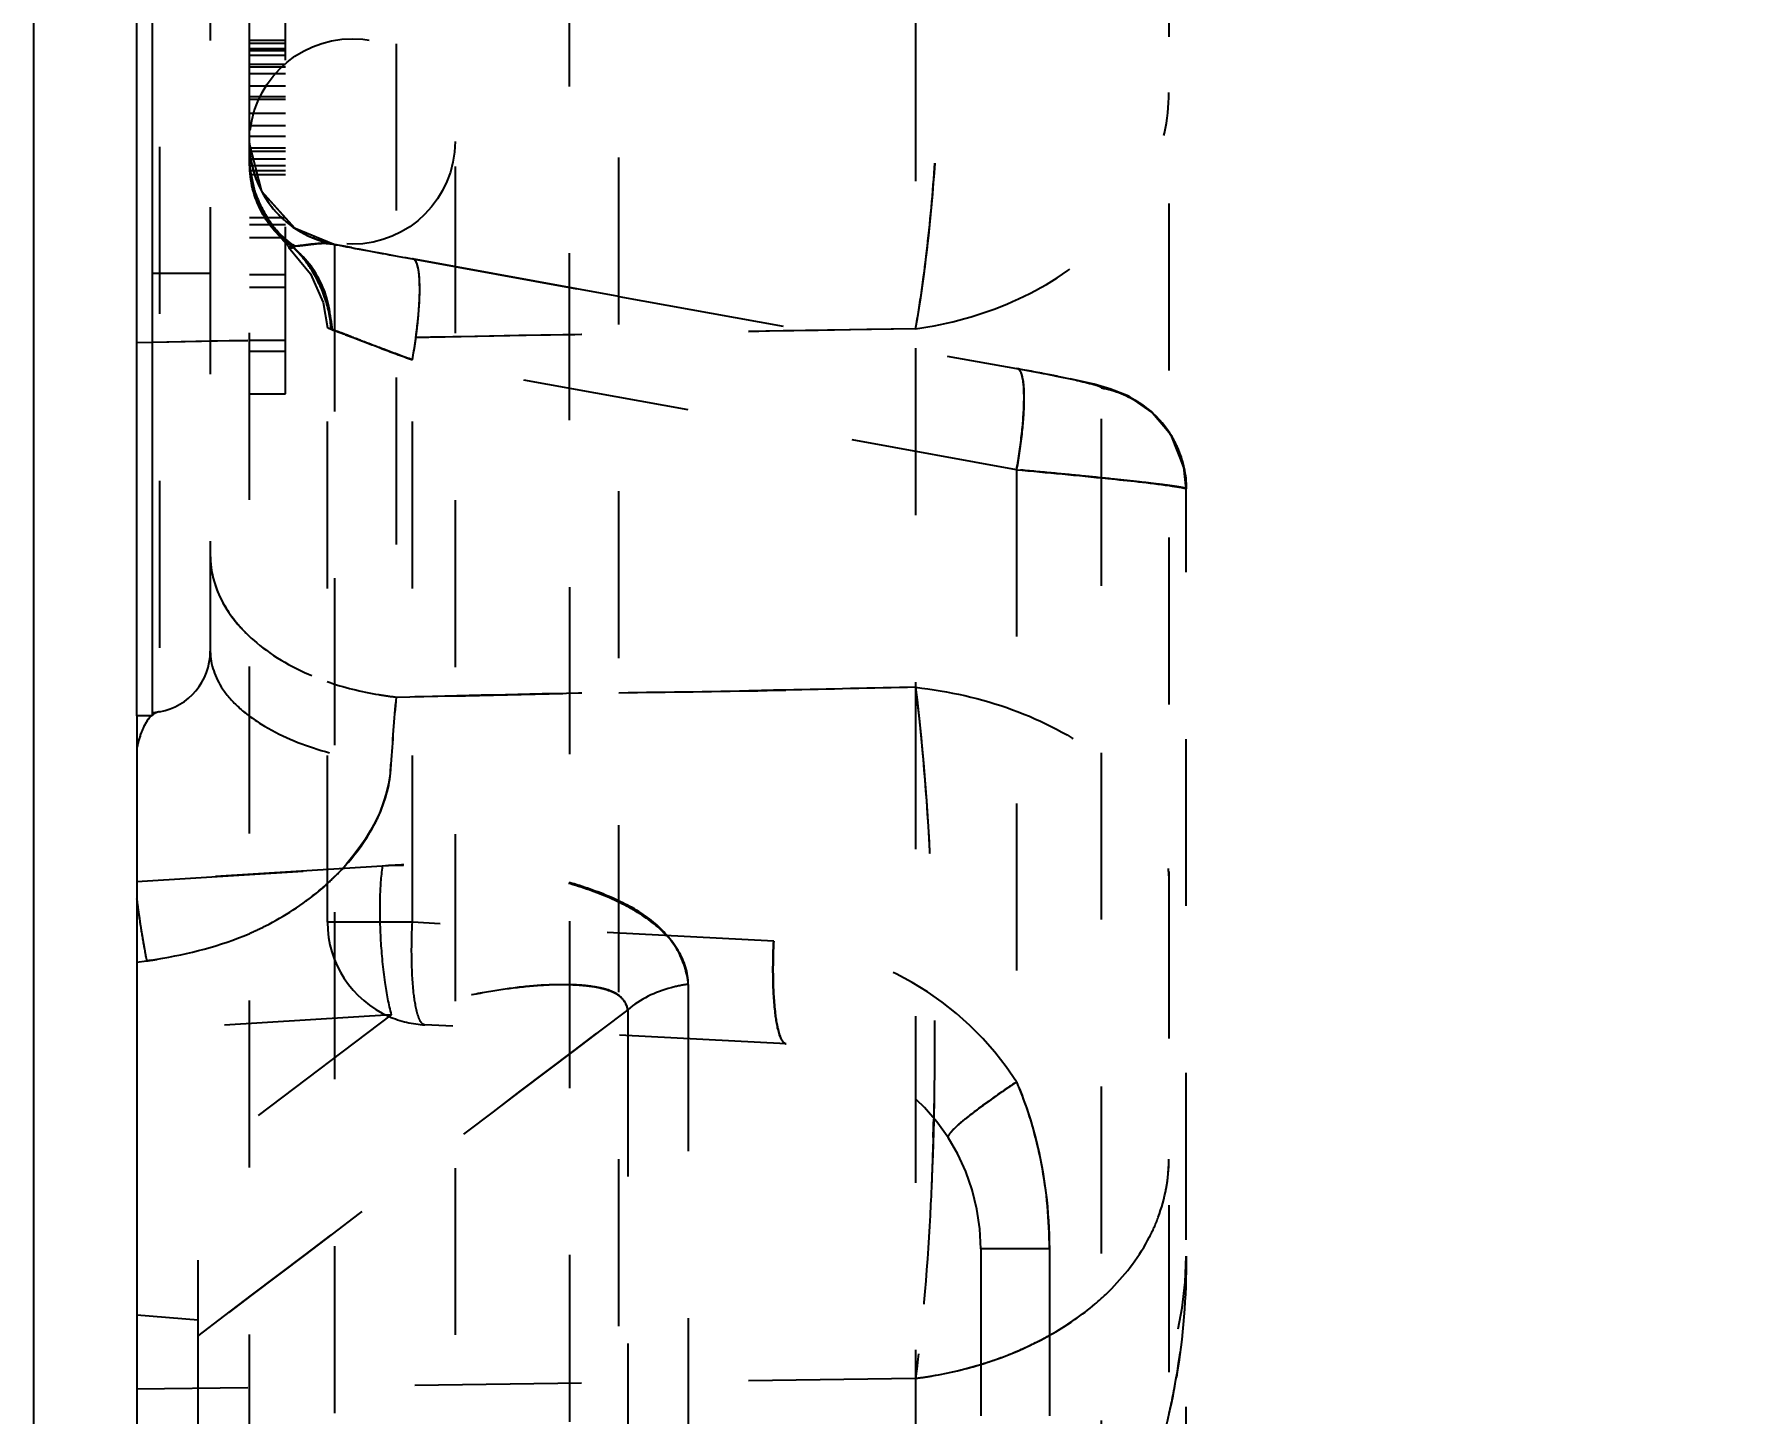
# Model space of a CAD drawing. Header units: millimetres. Extents: x 2141 to 4292, y -4498 to 2648.
# Drawn here: x 3636.41 to 3653.02, y -146.81 to -133.31 of the extents above; entities that cross this region are included whole.
import ezdxf

# ---------------------------------------------------------------- set-up
doc = ezdxf.new("R2010")
doc.units = ezdxf.units.MM
doc.header["$LTSCALE"] = 16.335
doc.header["$PDMODE"] = 3
doc.header["$PDSIZE"] = 0.3125
doc.linetypes.add('HIDDEN', pattern=[0.2, 0.1, -0.1])
doc.layers.get('0').update_dxf_attribs({"linetype": 'CONTINUOUS'})
doc.layers.get('Defpoints').update_dxf_attribs({"linetype": 'CONTINUOUS'})
doc.layers.add('21', color=7, linetype='CONTINUOUS')
doc.styles.get("Standard").update_dxf_attribs({"font": 'txt', "width": 0.8})
doc.dimstyles.get("Standard").update_dxf_attribs({"dimtxt": 0.15625, "dimasz": 0.1875, "dimexe": 0.125, "dimexo": 0.0625, "dimtad": 0, "dimtih": 1, "dimtoh": 1, "dimdsep": 46, "dimtxsty": 'Standard', "dimcen": 0.09, "dimadec": 0, "dimazin": 0, "dimtp": 0.01, "dimtm": 0.01, "dimtfac": 1, "dimtofl": 0, "dimtmove": 0, "dimatfit": 3, "dimfxl": 0, "dimtolj": 1, "dimarcsym": 0})

# ---------------------------------------------------------------- blocks, each defined once
blk = doc.blocks.new('*D31')
at = {"color": 4, "lineweight": -2}
for p, q in [((3636.413, -222.472), (3636.413, -47.587)), ((3644.413, -47.587), (3658.013, -47.587)), ((3706.418, -47.587), (3680.413, -47.587)), ((3714.418, -73.33), (3714.418, -47.587))]:
    blk.add_line(p, q, dxfattribs=at)
at = {"color": 4}
for points in [[(3644.413, -46.254), (3644.413, -48.921), (3636.413, -47.587)], [(3706.418, -46.254), (3706.418, -48.921), (3714.418, -47.587)]]:
    blk.add_solid(points, dxfattribs=at)
at = {"layer": 'Defpoints', "color": 0}
for p in [(3714.418, -47.587), (3714.418, -73.33), (3636.413, -222.472)]:
    blk.add_point(p, dxfattribs=at)
at = {"color": 6, "insert": (3669.213, -47.587), "char_height": 8, "attachment_point": 5}
blk.add_mtext('\\A1;78.01', dxfattribs=at)
blk = doc.blocks.new('*D50')
at = {"color": 4, "lineweight": -2}
blk.add_line((3667.653, -159.258), (3675.159, -162.027), dxfattribs=at)
at = {"color": 4}
blk.add_solid([(3675.62, -160.776), (3674.698, -163.278), (3682.665, -164.795)], dxfattribs=at)
at = {"layer": 'Defpoints', "color": 0}
for p in [(3682.665, -164.795), (3690.17, -167.564)]:
    blk.add_point(p, dxfattribs=at)
at = {"color": 6, "insert": (3656.645, -155.198), "char_height": 8, "attachment_point": 5, "rotation": 339.7526}
blk.add_mtext('\\A1;∅8.00', dxfattribs=at)

msp = doc.modelspace()

# ---------------------------------------------------------------- linework, layer by layer
at = {"layer": '21', "color": 8, "linetype": 'HIDDEN'}
for p, q in [((3641.648, -119.123), (3641.661, -195.088)), ((3642.135, -194.959), (3642.135, -119.623)), ((3638.523, -307.753), (3638.523, -120.925)), ((3637.642, -121.349), (3637.642, -139.943)), ((3638.138, -121.94), (3638.138, -139.352)), ((3645.038, -123.319), (3645.038, -151.627)), ((3639.956, -123.606), (3639.956, -139.8)), ((3647.518, -125.171), (3647.518, -150.024)), ((3638.873, -136.834), (3638.873, -127.847)), ((3638.873, -133.375), (3638.523, -133.375)), ((3638.873, -133.405), (3638.523, -133.405)), ((3638.873, -133.457), (3638.523, -133.457)), ((3638.523, -133.473), (3638.873, -133.473)), ((3638.873, -133.524), (3638.523, -133.524)), ((3638.873, -133.61), (3638.523, -133.61)), ((3638.523, -133.632), (3638.873, -133.632)), ((3638.873, -133.701), (3638.523, -133.701)), ((3638.873, -133.821), (3638.523, -133.821)), ((3638.873, -133.926), (3638.523, -133.926)), ((3638.523, -133.951), (3638.873, -133.951)), ((3638.873, -134.09), (3638.523, -134.09)), ((3638.523, -134.206), (3638.873, -134.206)), ((3638.873, -134.316), (3638.523, -134.316)), ((3638.873, -134.428), (3638.523, -134.428)), ((3638.523, -134.46), (3638.873, -134.46)), ((3638.873, -134.537), (3638.523, -134.537)), ((3638.873, -134.601), (3638.523, -134.601)), ((3638.523, -134.614), (3638.585, -134.91)), ((3638.873, -134.652), (3638.523, -134.652)), ((3640.533, -134.607), (3640.533, -307.753)), ((3638.873, -134.691), (3638.523, -134.691)), ((3638.585, -134.91), (3638.731, -135.196)), ((3638.963, -135.212), (3638.639, -134.851)), ((3638.523, -135.106), (3638.873, -135.106)), ((3638.873, -135.179), (3638.523, -135.179)), ((3638.873, -135.306), (3638.523, -135.306)), ((3638.731, -135.196), (3638.905, -135.395)), ((3638.903, -135.398), (3638.938, -135.393)), ((3638.903, -135.398), (3639.119, -135.66)), ((3638.938, -135.393), (3638.907, -135.397)), ((3639.353, -135.371), (3639.339, -135.368)), ((3639.353, -135.371), (3639.353, -272.822)), ((3639.43, -135.385), (3639.353, -135.371)), ((3639.519, -135.402), (3639.43, -135.385)), ((3638.138, -135.655), (3637.568, -135.655)), ((3638.873, -135.667), (3638.523, -135.667)), ((3639.119, -135.66), (3639.243, -135.94)), ((3641.313, -135.729), (3640.116, -135.512)), ((3640.116, -135.512), (3642.135, -135.879)), ((3638.873, -135.794), (3638.523, -135.794)), ((3642.135, -135.879), (3641.313, -135.729)), ((3639.243, -135.94), (3639.286, -136.186)), ((3642.135, -135.879), (3646.027, -136.586)), ((3638.138, -136.319), (3637.568, -136.33)), ((3638.873, -136.311), (3638.523, -136.311)), ((3639.285, -142.004), (3639.285, -136.186)), ((3638.523, -136.416), (3638.873, -136.416)), ((3640.116, -142.004), (3640.116, -136.501)), ((3646.027, -137.575), (3640.116, -136.501)), ((3646.027, -136.586), (3646.034, -136.586)), ((3646.298, -136.636), (3646.033, -136.587)), ((3646.572, -136.692), (3646.269, -136.631)), ((3646.858, -217.119), (3646.858, -136.775)), ((3638.523, -136.834), (3638.873, -136.834)), ((3646.027, -137.575), (3646.027, -143.566)), ((3647.688, -275.791), (3647.688, -137.764)), ((3637.418, -139.982), (3637.418, -139.943)), ((3637.642, -139.943), (3637.563, -139.957)), ((3637.568, -139.973), (3637.568, -139.982)), ((3639.821, -141.454), (3637.418, -141.603)), ((3637.418, -141.603), (3639.821, -141.454)), ((3640.116, -142.004), (3639.285, -142.004)), ((3643.651, -142.189), (3640.116, -142.004)), ((3637.418, -142.393), (3637.515, -142.381)), ((3642.815, -142.611), (3642.815, -151.541)), ((3639.908, -142.908), (3637.418, -143.064)), ((3639.908, -142.908), (3638.018, -144.343)), ((3642.223, -142.859), (3642.223, -151.761)), ((3643.773, -143.193), (3640.238, -143.007)), ((3645.217, -143.896), (3645.215, -143.956)), ((3638.018, -156.744), (3638.018, -144.343)), ((3645.678, -145.2), (3645.678, -161.099)), ((3646.348, -145.2), (3645.678, -145.2)), ((3646.348, -145.2), (3646.348, -161.125)), ((3637.418, -145.845), (3638.018, -145.892)), ((3645.038, -146.466), (3637.418, -146.573))]:
    msp.add_line(p, q, dxfattribs=at)
at = {"layer": '21', "color": 7, "linetype": 'Continuous'}
for p, q in [((3637.418, -139.943), (3637.418, -121.349)), ((3637.568, -121.31), (3637.568, -139.982)), ((3637.568, -136.33), (3637.418, -136.333)), ((3637.418, -139.982), (3637.418, -158.249)), ((3637.568, -139.982), (3637.418, -139.982))]:
    msp.add_line(p, q, dxfattribs=at)
at = {"layer": '21', "color": 8, "linetype": 'HIDDEN'}
for points in [[(3639.339, -135.368), (3638.969, -135.216), (3638.641, -134.854), (3638.523, -134.382)], [(3647.688, -137.764), (3647.668, -137.564), (3647.549, -137.252), (3647.355, -137.015), (3647.139, -136.864), (3646.951, -136.787), (3646.785, -136.74), (3646.551, -136.687)], [(3647.688, -137.764), (3647.665, -137.55), (3647.54, -137.238), (3647.342, -137.003), (3647.124, -136.857), (3646.939, -136.783), (3646.771, -136.737)]]:
    msp.add_lwpolyline(points, dxfattribs=at)
msp.add_circle((3639.528, -134.364), 1.005, dxfattribs=at)
for centre, radius, start, end in [((3639.527, -134.381), 1.005, 180.033, 260.0061), ((3639.466, -134.567), 0.943, 179.8133, 184.3261), ((3639.312, -134.547), 0.79, 183.2749, 187.5064), ((3639.515, -134.563), 0.992, 184.343, 194.1951), ((3639.569, -134.364), 1.048, 189.2402, 195.5088), ((3639.591, -134.359), 1.07, 195.4725, 206.2117), ((3639.469, -134.431), 0.928, 213.6219, 222.6119), ((3639.558, -134.326), 1.066, 233.7838, 246.8406), ((3655.285, -51.409), 85.46, 259.25574, 259.41772), ((3655.674, -49.316), 87.589, 259.3717, 259.76821), ((3655.564, -49.914), 86.981, 259.41805, 259.76975), ((3709.19, -3932.443), 3796.788, 90.968136, 91.083159), ((3646.684, -137.764), 1.004, 0.0197, 80.031), ((3639.541, -138.119), 1.491, 220.6801, 225.5777), ((3637.538, -139.352), 0.6, 280, 0), ((3667.999, -142.286), 28.153, 174.9345, 176.271), ((3666.535, -142.173), 26.685, 174.8978, 176.3077), ((3637.521, -139.673), 2.63, 310.5147, 312.4359), ((3646.037, -140.696), 8.686, 187.119, 191.1836), ((3645.874, -140.718), 8.522, 187.1059, 188.473), ((3646.094, -140.686), 8.744, 188.4724, 189.8242), ((3640.29, -142.004), 1.005, 180.0043, 246.3782), ((3646.139, -140.679), 8.79, 189.8198, 191.1663), ((3643.493, -145.201), 3.016, 32.8325, 86.9941), ((3636.678, -136.615), 5.827, 278.259, 279.2722), ((3643.668, -145.2), 2.01, 0, 87), ((3612.493, -143.202), 32.731, 358.4092, 358.6802), ((3644.472, -145.269), 3.216, 289.0001, 360), ((3644.731, -143.148), 3.318, 291.6062, 296.8731), ((3644.647, -142.932), 3.55, 287.1499, 291.5894), ((3641.354, -145.408), 6.324, 347.2298, 350.4714)]:
    msp.add_arc(centre, radius, start, end, dxfattribs=at)
for points, knots in [([(3645.038, -136.196), (3645.084, -135.949), (3645.16, -135.407), (3645.268, -134.193), (3645.318, -132.539), (3645.266, -130.871), (3645.158, -129.609), (3645.083, -129.033), (3645.038, -128.766)], [0, 0, 0, 0, 0.101048, 0.219979, 0.490673, 0.766275, 0.891111, 1, 1, 1, 1]), ([(3645.039, -136.196), (3645.135, -135.658), (3645.261, -134.443), (3645.318, -132.539), (3645.259, -130.6), (3645.132, -129.339), (3645.038, -128.766)], [0, 0, 0, 0, 0.219971, 0.490708, 0.766332, 1, 1, 1, 1]), ([(3645.038, -136.196), (3645.364, -136.151), (3646.008, -135.976), (3646.833, -135.456), (3647.388, -134.723), (3647.518, -134.151), (3647.518, -133.885)], [0, 0, 0, 0, 0.268734, 0.537092, 0.783059, 1, 1, 1, 1]), ([(3638.938, -135.393), (3638.815, -135.305), (3638.601, -135.063), (3638.523, -134.747), (3638.523, -134.588)], [0, 0, 0, 0, 0.487275, 1, 1, 1, 1]), ([(3638.587, -134.88), (3638.58, -134.861), (3638.554, -134.786), (3638.536, -134.709), (3638.528, -134.651)], [0, 0, 0, 0, 0.25814, 1, 1, 1, 1]), ([(3638.938, -135.393), (3638.859, -135.329), (3638.721, -135.168), (3638.624, -134.981), (3638.587, -134.88)], [0, 0, 0, 0, 0.485299, 1, 1, 1, 1]), ([(3639.353, -135.371), (3639.335, -135.368), (3639.262, -135.353), (3639.191, -135.329), (3639.14, -135.306)], [0, 0, 0, 0, 0.242999, 1, 1, 1, 1]), ([(3638.938, -135.393), (3638.961, -135.387), (3639.02, -135.384), (3639.115, -135.371), (3639.224, -135.357), (3639.301, -135.361), (3639.339, -135.368)], [0, 0, 0, 0, 0.180914, 0.433958, 0.711157, 1, 1, 1, 1]), ([(3639.319, -136.199), (3639.321, -136.051), (3639.259, -135.741), (3639.062, -135.49), (3638.938, -135.393)], [0, 0, 0, 0, 0.484939, 1, 1, 1, 1]), ([(3639.127, -135.618), (3639.113, -135.596), (3639.059, -135.515), (3638.993, -135.44), (3638.938, -135.393)], [0, 0, 0, 0, 0.2621, 1, 1, 1, 1]), ([(3639.091, -135.374), (3639.08, -135.376), (3639.039, -135.381), (3638.998, -135.385), (3638.969, -135.39)], [0, 0, 0, 0, 0.282359, 1, 1, 1, 1]), ([(3639.339, -135.368), (3639.318, -135.364), (3639.235, -135.355), (3639.152, -135.367), (3639.091, -135.374)], [0, 0, 0, 0, 0.259093, 1, 1, 1, 1]), ([(3639.319, -136.199), (3639.316, -136.099), (3639.272, -135.895), (3639.184, -135.707), (3639.127, -135.618)], [0, 0, 0, 0, 0.486246, 1, 1, 1, 1]), ([(3640.116, -136.501), (3640.137, -136.381), (3640.163, -136.202), (3640.183, -135.968), (3640.189, -135.815), (3640.184, -135.685), (3640.173, -135.591), (3640.145, -135.513), (3640.116, -135.512)], [0, 0, 0, 0, 0.36214, 0.537217, 0.693349, 0.820207, 0.91291, 1, 1, 1, 1]), ([(3640.116, -136.501), (3640.138, -136.376), (3640.17, -136.144), (3640.191, -135.872), (3640.185, -135.689), (3640.174, -135.595), (3640.147, -135.513), (3640.116, -135.512)], [0, 0, 0, 0, 0.376292, 0.693308, 0.81508, 0.907082, 1, 1, 1, 1]), ([(3639.285, -136.186), (3639.285, -136.185), (3639.29, -136.189), (3639.294, -136.189), (3639.306, -136.194), (3639.314, -136.197), (3639.319, -136.199)], [0, 0, 0, 0, 0.062765, 0.250971, 0.564573, 1, 1, 1, 1]), ([(3639.285, -136.186), (3639.285, -136.186), (3639.29, -136.186), (3639.294, -136.19), (3639.306, -136.194), (3639.314, -136.197), (3639.319, -136.199)], [0, 0, 0, 0, 0.063139, 0.250936, 0.564368, 1, 1, 1, 1]), ([(3640.116, -136.501), (3640.028, -136.468), (3639.861, -136.407), (3639.634, -136.321), (3639.458, -136.25), (3639.357, -136.215), (3639.319, -136.199)], [0, 0, 0, 0, 0.330925, 0.624469, 0.855011, 1, 1, 1, 1]), ([(3639.35, -136.211), (3639.362, -136.216), (3639.424, -136.241), (3639.486, -136.263), (3639.536, -136.282)], [0, 0, 0, 0, 0.195597, 1, 1, 1, 1]), ([(3639.536, -136.282), (3639.625, -136.315), (3639.816, -136.392), (3640.011, -136.462), (3640.116, -136.501)], [0, 0, 0, 0, 0.456976, 1, 1, 1, 1]), ([(3646.034, -136.586), (3646.046, -136.589), (3646.071, -136.618), (3646.097, -136.72), (3646.104, -136.922), (3646.082, -137.223), (3646.049, -137.452), (3646.027, -137.575)], [0, 0, 0, 0, 0.037378, 0.100256, 0.315022, 0.629177, 1, 1, 1, 1]), ([(3646.858, -136.775), (3646.841, -136.76), (3646.758, -136.737), (3646.593, -136.696), (3646.334, -136.644), (3646.137, -136.606), (3646.027, -136.586)], [0, 0, 0, 0, 0.07785, 0.290834, 0.608201, 1, 1, 1, 1]), ([(3646.858, -136.775), (3646.84, -136.76), (3646.758, -136.738), (3646.592, -136.696), (3646.334, -136.644), (3646.136, -136.606), (3646.027, -136.586)], [0, 0, 0, 0, 0.07997, 0.28978, 0.610839, 1, 1, 1, 1]), ([(3646.027, -137.575), (3646.048, -137.457), (3646.082, -137.229), (3646.104, -136.926), (3646.098, -136.718), (3646.07, -136.615), (3646.045, -136.589), (3646.034, -136.587)], [0, 0, 0, 0, 0.355398, 0.682901, 0.904639, 0.965227, 1, 1, 1, 1]), ([(3646.858, -136.775), (3646.989, -136.798), (3647.253, -136.904), (3647.456, -137.106), (3647.531, -137.227)], [0, 0, 0, 0, 0.484309, 1, 1, 1, 1]), ([(3647.531, -137.227), (3647.556, -137.268), (3647.644, -137.434), (3647.688, -137.624), (3647.688, -137.764)], [0, 0, 0, 0, 0.257328, 1, 1, 1, 1]), ([(3647.688, -137.763), (3647.688, -137.76), (3647.673, -137.757), (3647.654, -137.751), (3647.614, -137.744), (3647.562, -137.736), (3647.495, -137.727), (3647.378, -137.712), (3647.201, -137.691), (3646.956, -137.665), (3646.672, -137.636), (3646.358, -137.606), (3646.14, -137.586), (3646.027, -137.575)], [0, 0, 0, 0, 0.00544, 0.019637, 0.042812, 0.074818, 0.115423, 0.164319, 0.285411, 0.434394, 0.606702, 0.797176, 1, 1, 1, 1]), ([(3646.027, -137.575), (3646.325, -137.603), (3646.823, -137.65), (3647.321, -137.703), (3647.52, -137.73)], [0, 0, 0, 0, 0.597973, 1, 1, 1, 1]), ([(3647.52, -137.73), (3647.544, -137.734), (3647.585, -137.74), (3647.641, -137.748), (3647.667, -137.756), (3647.688, -137.759), (3647.688, -137.763)], [0, 0, 0, 0, 0.428349, 0.739153, 0.929275, 1, 1, 1, 1]), ([(3638.138, -138.41), (3638.138, -138.572), (3638.241, -138.932), (3638.658, -139.367), (3639.258, -139.671), (3639.719, -139.773), (3639.956, -139.8)], [0, 0, 0, 0, 0.195816, 0.43325, 0.710894, 1, 1, 1, 1]), ([(3638.138, -138.41), (3638.138, -138.526), (3638.187, -138.776), (3638.324, -138.99), (3638.411, -139.09)], [0, 0, 0, 0, 0.466566, 1, 1, 1, 1]), ([(3638.138, -139.352), (3638.138, -139.481), (3638.216, -139.691), (3638.419, -139.914), (3638.731, -140.143), (3639.235, -140.349), (3639.675, -140.431), (3639.905, -140.455)], [0, 0, 0, 0, 0.172886, 0.279721, 0.402871, 0.689846, 1, 1, 1, 1]), ([(3639.281, -139.648), (3639.445, -139.706), (3639.67, -139.761), (3639.899, -139.793), (3639.956, -139.8)], [0, 0, 0, 0, 0.752978, 1, 1, 1, 1]), ([(3645.039, -139.704), (3644.615, -139.712), (3643.874, -139.731), (3642.815, -139.749), (3641.544, -139.762), (3640.59, -139.789), (3639.955, -139.801)], [0, 0, 0, 0, 0.249844, 0.43742, 0.625144, 1, 1, 1, 1]), ([(3642.135, -139.757), (3642.619, -139.75), (3643.587, -139.74), (3644.555, -139.713), (3645.039, -139.704)], [0, 0, 0, 0, 0.500375, 1, 1, 1, 1]), ([(3645.038, -139.704), (3645.362, -139.741), (3645.99, -139.881), (3646.808, -140.299), (3647.377, -140.898), (3647.518, -141.393), (3647.518, -141.614)], [0, 0, 0, 0, 0.288293, 0.565549, 0.803311, 1, 1, 1, 1]), ([(3645.039, -139.704), (3645.104, -140.241), (3645.196, -141.392), (3645.24, -143.145), (3645.198, -144.862), (3645.106, -145.965), (3645.038, -146.466)], [0, 0, 0, 0, 0.239849, 0.510655, 0.77593, 1, 1, 1, 1]), ([(3645.039, -139.704), (3645.118, -140.36), (3645.218, -141.757), (3645.232, -143.158), (3645.217, -143.896)], [0, 0, 0, 0, 0.47241, 1, 1, 1, 1]), ([(3637.564, -139.982), (3637.527, -140.015), (3637.465, -140.12), (3637.433, -140.234), (3637.418, -140.302)], [0, 0, 0, 0, 0.416357, 1, 1, 1, 1]), ([(3637.642, -139.943), (3637.626, -139.946), (3637.547, -139.975), (3637.502, -140.055), (3637.475, -140.116)], [0, 0, 0, 0, 0.194502, 1, 1, 1, 1]), ([(3637.642, -139.943), (3637.622, -139.946), (3637.595, -139.958), (3637.573, -139.975), (3637.567, -139.98)], [0, 0, 0, 0, 0.727745, 1, 1, 1, 1]), ([(3637.475, -140.116), (3637.47, -140.129), (3637.446, -140.189), (3637.429, -140.252), (3637.418, -140.302)], [0, 0, 0, 0, 0.221121, 1, 1, 1, 1]), ([(3639.905, -140.455), (3639.887, -140.975), (3639.132, -141.982), (3638.072, -142.306), (3637.515, -142.381)], [0, 0, 0, 0, 0.480796, 1, 1, 1, 1]), ([(3639.735, -141.063), (3639.761, -141.015), (3639.852, -140.825), (3639.904, -140.612), (3639.905, -140.455)], [0, 0, 0, 0, 0.256783, 1, 1, 1, 1]), ([(3639.295, -141.614), (3639.34, -141.573), (3639.508, -141.409), (3639.652, -141.217), (3639.735, -141.063)], [0, 0, 0, 0, 0.254083, 1, 1, 1, 1]), ([(3639.821, -141.454), (3639.807, -141.558), (3639.791, -141.801), (3639.8, -142.182), (3639.837, -142.563), (3639.881, -142.805), (3639.908, -142.908)], [0, 0, 0, 0, 0.215412, 0.497006, 0.780307, 1, 1, 1, 1]), ([(3642.815, -142.611), (3642.805, -142.496), (3642.728, -142.263), (3642.478, -141.976), (3642.125, -141.777), (3641.72, -141.626), (3641.275, -141.521), (3640.805, -141.46), (3640.317, -141.433), (3639.987, -141.441), (3639.821, -141.454)], [0, 0, 0, 0, 0.099899, 0.205219, 0.321404, 0.446635, 0.578317, 0.715215, 0.856098, 1, 1, 1, 1]), ([(3642.815, -142.611), (3642.815, -142.496), (3642.735, -142.256), (3642.466, -141.987), (3642.115, -141.785), (3641.711, -141.634), (3641.27, -141.526), (3640.637, -141.439), (3640.149, -141.439), (3639.821, -141.454)], [0, 0, 0, 0, 0.099868, 0.206531, 0.323232, 0.448022, 0.579328, 0.715883, 1, 1, 1, 1]), ([(3638.524, -142.112), (3638.588, -142.084), (3638.839, -141.964), (3639.072, -141.807), (3639.229, -141.672)], [0, 0, 0, 0, 0.251843, 1, 1, 1, 1]), ([(3640.238, -143.007), (3640.225, -143.007), (3640.195, -142.981), (3640.155, -142.88), (3640.121, -142.676), (3640.105, -142.367), (3640.109, -142.131), (3640.116, -142.004)], [0, 0, 0, 0, 0.037518, 0.10059, 0.316027, 0.630513, 1, 1, 1, 1]), ([(3643.773, -143.193), (3643.761, -143.192), (3643.733, -143.169), (3643.691, -143.069), (3643.657, -142.859), (3643.64, -142.548), (3643.645, -142.312), (3643.651, -142.189)], [0, 0, 0, 0, 0.034555, 0.094651, 0.31611, 0.644473, 1, 1, 1, 1]), ([(3643.651, -142.189), (3643.645, -142.312), (3643.64, -142.548), (3643.657, -142.859), (3643.691, -143.069), (3643.733, -143.169), (3643.761, -143.192), (3643.773, -143.193)], [0, 0, 0, 0, 0.355527, 0.68389, 0.905349, 0.965445, 1, 1, 1, 1]), ([(3642.223, -142.859), (3642.216, -142.822), (3642.182, -142.749), (3642.081, -142.678), (3641.957, -142.645), (3641.823, -142.623), (3641.68, -142.614), (3641.479, -142.614), (3641.218, -142.632), (3640.899, -142.674), (3640.459, -142.759), (3640.128, -142.843), (3639.908, -142.908)], [0, 0, 0, 0, 0.046186, 0.094029, 0.146472, 0.202456, 0.261152, 0.322126, 0.44928, 0.581605, 0.717885, 1, 1, 1, 1]), ([(3642.223, -142.859), (3642.22, -142.822), (3642.181, -142.748), (3642.078, -142.685), (3641.956, -142.646), (3641.821, -142.625), (3641.679, -142.616), (3641.478, -142.613), (3641.217, -142.629), (3640.899, -142.676), (3640.458, -142.759), (3640.127, -142.838), (3639.908, -142.908)], [0, 0, 0, 0, 0.045931, 0.094038, 0.146256, 0.202263, 0.260993, 0.322054, 0.449226, 0.581475, 0.717816, 1, 1, 1, 1]), ([(3642.815, -142.611), (3642.759, -142.618), (3642.547, -142.659), (3642.343, -142.756), (3642.223, -142.859)], [0, 0, 0, 0, 0.264977, 1, 1, 1, 1]), ([(3642.815, -142.611), (3642.759, -142.618), (3642.547, -142.659), (3642.343, -142.756), (3642.223, -142.859)], [0, 0, 0, 0, 0.264964, 1, 1, 1, 1]), ([(3646.027, -143.566), (3645.934, -143.627), (3645.764, -143.745), (3645.569, -143.89), (3645.451, -143.99), (3645.395, -144.045), (3645.366, -144.079), (3645.353, -144.104), (3645.357, -144.11)], [0, 0, 0, 0, 0.383209, 0.712843, 0.833625, 0.920834, 0.975202, 1, 1, 1, 1]), ([(3646.027, -143.566), (3645.936, -143.626), (3645.768, -143.743), (3645.574, -143.887), (3645.454, -143.987), (3645.397, -144.043), (3645.366, -144.077), (3645.353, -144.104), (3645.357, -144.11)], [0, 0, 0, 0, 0.376661, 0.705752, 0.828319, 0.917886, 0.974302, 1, 1, 1, 1]), ([(3646.348, -145.2), (3646.349, -144.921), (3646.297, -144.362), (3646.14, -143.821), (3646.027, -143.566)], [0, 0, 0, 0, 0.500653, 1, 1, 1, 1]), ([(3645.211, -144.111), (3645.205, -144.329), (3645.175, -145.116), (3645.114, -145.902), (3645.038, -146.466)], [0, 0, 0, 0, 0.277083, 1, 1, 1, 1]), ([(3645.038, -146.466), (3645.363, -146.425), (3646, -146.264), (3646.823, -145.786), (3647.384, -145.108), (3647.518, -144.567), (3647.518, -144.32)], [0, 0, 0, 0, 0.276474, 0.548244, 0.7909, 1, 1, 1, 1]), ([(3647.328, -145.082), (3647.36, -145.02), (3647.467, -144.779), (3647.518, -144.513), (3647.518, -144.32)], [0, 0, 0, 0, 0.265127, 1, 1, 1, 1]), ([(3646.795, -145.738), (3646.852, -145.69), (3647.059, -145.498), (3647.233, -145.267), (3647.328, -145.082)], [0, 0, 0, 0, 0.263279, 1, 1, 1, 1]), ([(3647.199, -147.783), (3647.377, -147.395), (3647.615, -146.56), (3647.688, -145.7), (3647.688, -145.269)], [0, 0, 0, 0, 0.497044, 1, 1, 1, 1]), ([(3646.231, -146.108), (3646.283, -146.082), (3646.48, -145.975), (3646.667, -145.847), (3646.795, -145.738)], [0, 0, 0, 0, 0.255335, 1, 1, 1, 1]), ([(3645.038, -146.466), (3645.093, -146.459), (3645.314, -146.426), (3645.533, -146.375), (3645.694, -146.325)], [0, 0, 0, 0, 0.246191, 1, 1, 1, 1])]:
    msp.add_open_spline(points, degree=3, knots=knots, dxfattribs=at)
for points in [[(3638.535, -134.533), (3638.527, -134.483), (3638.523, -134.432), (3638.523, -134.381)], [(3638.641, -135.033), (3638.602, -134.962), (3638.573, -134.885), (3638.553, -134.807)], [(3638.971, -135.391), (3638.835, -135.302), (3638.719, -135.175), (3638.641, -135.033)], [(3638.928, -135.186), (3638.877, -135.148), (3638.829, -135.106), (3638.786, -135.059)], [(3638.958, -135.403), (3638.947, -135.406), (3638.935, -135.408), (3638.924, -135.409)], [(3639.104, -135.577), (3639.061, -135.514), (3639.012, -135.455), (3638.958, -135.403)], [(3639.214, -135.771), (3639.182, -135.703), (3639.146, -135.638), (3639.104, -135.577)], [(3639.334, -136.213), (3639.321, -136.061), (3639.278, -135.91), (3639.214, -135.771)], [(3645.039, -136.196), (3642.738, -136.235), (3640.438, -136.276), (3638.138, -136.319)], [(3639.319, -136.199), (3639.328, -136.206), (3639.339, -136.21), (3639.35, -136.211)], [(3639.955, -139.801), (3640.682, -139.787), (3641.408, -139.766), (3642.135, -139.757)], [(3637.617, -142.365), (3637.927, -142.314), (3638.236, -142.237), (3638.524, -142.112)], [(3638.017, -146.052), (3639.419, -144.988), (3640.821, -143.923), (3642.223, -142.859)], [(3642.223, -142.859), (3640.821, -143.923), (3639.419, -144.988), (3638.017, -146.052)], [(3639.887, -142.925), (3639.997, -142.973), (3640.118, -143.001), (3640.238, -143.007)], [(3646.027, -143.566), (3646.101, -143.743), (3646.164, -143.925), (3646.212, -144.11)], [(3646.212, -144.11), (3646.305, -144.464), (3646.346, -144.834), (3646.348, -145.2)], [(3647.688, -145.269), (3647.688, -145.665), (3647.657, -146.064), (3647.591, -146.455)]]:
    msp.add_open_spline(points, degree=3, dxfattribs=at)

# ---------------------------------------------------------------- dimensions: what is measured, and where the dimension line sits
dim = msp.add_linear_dim(base=(3714.417536278, -47.587400992), p1=(3636.412536278, -222.4722973), p2=(3714.417536278, -73.330448609), dimstyle='Standard', override={"dimtxt": 8, "dimasz": 8, "dimexe": 0, "dimexo": 0, "dimgap": 0, "dimtih": 0, "dimtoh": 0, "dimzin": 0, "dimcen": 0, "dimclrd": 4, "dimclre": 4, "dimclrt": 6, "dimadec": 2, "dimtp": 0, "dimtm": 0, "dimtzin": 0})
dim.commit()
dim.dimension.update_dxf_attribs({"geometry": '*D31', "text_midpoint": (3669.212567395, -47.587400992), "dimtype": 160})
dim = msp.add_diameter_dim_2p(p1=(3690.17, -167.564), p2=(3682.665, -164.795), dimstyle='Standard', override={"dimtxt": 8, "dimasz": 8, "dimexe": 0, "dimexo": 0, "dimgap": 0, "dimtih": 0, "dimtoh": 0, "dimzin": 0, "dimcen": 0, "dimclrd": 4, "dimclre": 4, "dimclrt": 6, "dimadec": 2, "dimtp": 0, "dimtm": 0, "dimtzin": 0})
dim.commit()
dim.dimension.update_dxf_attribs({"geometry": '*D50', "text_midpoint": (3656.645, -155.198)})

doc.saveas('drawing.dxf')
